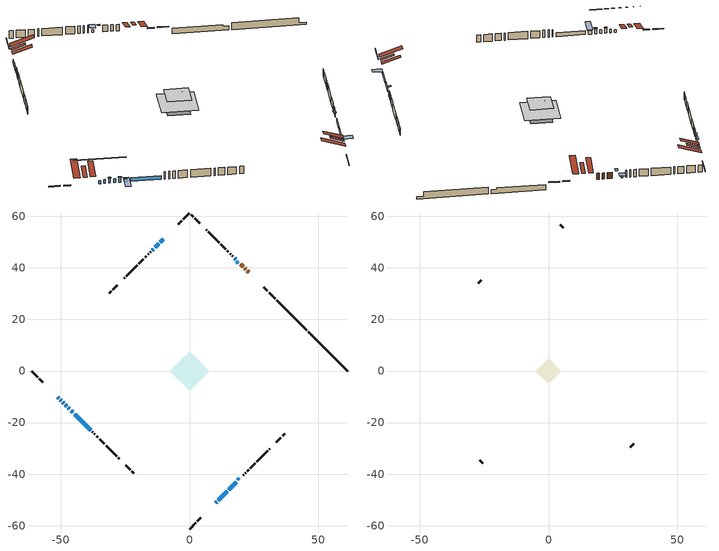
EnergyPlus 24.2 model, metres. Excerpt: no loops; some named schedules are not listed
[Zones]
conditioned space
 floor outside (Floor1 construction): -2.93,0 0,2.93 2.93,0 0,-2.93 z1.73
 floor outside (Floor2 construction): -0.94,0 0,0.94 0.94,0 0,-0.94 z1.73
 floor adiabatic (AdiabaticFloorConstruction): -7.59,0 0,7.59 7.59,0 0,-7.59 z1.73
 floor foundation (Slab1 construction): -4.71,0 0,4.71 4.71,0 0,-4.71 z-0.61
 floor foundation (Slab1 construction 1): -4.1,0 0,4.1 4.1,0 0,-4.1 z-0.61
 floor foundation (Slab3 construction): -2.11,0 0,2.11 2.11,0 0,-2.11 z0
 wall outside (RimJoist1 construction): 0,-61.27 2.34,-58.93 / -61.27,0 -58.93,-2.34 / 0,61.27 -2.34,58.93 / 33.24,28.04 30.89,30.38 z1.73:2.03
 wall outside (RimJoist2 construction): 3,-58.28 4.43,-56.84 / -58.28,-3 -56.84,-4.43 / -3,58.28 -4.43,56.84 / 30.24,31.04 28.8,32.47 z1.73:2.03
 wall outside (AdiabaticWallConstruction 1): 23.06,38.21 22.49,38.78 / 21.84,39.44 21.4,39.87 / 20.75,40.53 19.78,41.49 z1.73:3.76
 wall outside (AdiabaticWallConstruction): -10.17,51.1 -11.25,50.02 / 11.15,-50.12 14.62,-46.65 / 15.28,-45.99 18.16,-43.12 / -50.05,-11.22 -49.74,-11.54 / 20.06,-41.22 20.12,-41.16 / -48.1,-13.17 -47.68,-13.59 / -44.6,-16.68 -38.36,-22.91 z1.73:2.95; 10.17,-51.11 10.5,-50.78 z1.73:2.19; -51.1,-10.17 -50.71,-10.57 / 17.88,43.4 17.48,43.79 z1.73:2.65; -49.08,-12.19 -48.76,-12.52 / -47.03,-14.25 -46.59,-14.68 z1.73:3.36; -11.91,49.37 -13.34,47.93 z1.73:3.25; -14,47.28 -14.36,46.92 z1.73:3.26; -45.94,-15.34 -45.25,-16.02 z1.73:2.85
 wall outside (Wall1 construction): 20.77,-40.5 20.95,-40.32 / -37.71,-23.57 -37.53,-23.74 / -15.02,46.26 -15.19,46.08 / 16.83,44.45 16.65,44.62 z1.73:4.17
 wall outside (Wall2 construction): 21.61,-39.67 21.82,-39.45 / -36.88,-24.4 -36.66,-24.61 / -15.85,45.43 -16.06,45.21 / 15.99,45.28 15.78,45.5 z1.73:4.17
 wall outside (Wall3 construction): 22.48,-38.8 22.95,-38.32 / -36,-25.27 -35.53,-25.74 / -16.72,44.55 -17.19,44.08 / 15.12,46.15 14.65,46.62 z1.73:4.17
 wall outside (Wall4 construction): 23.61,-37.67 25.46,-35.82 / -34.87,-26.4 -33.03,-28.25 / -17.85,43.43 -19.7,41.58 / 13.99,47.28 12.14,49.13 z1.73:4.17
 wall outside (Wall5 construction): 26.11,-35.16 30.27,-31.01 / -32.37,-28.9 -28.21,-33.06 / -20.35,40.92 -24.51,36.77 / 11.49,49.79 7.33,53.94 z1.73:4.17
 wall outside (Wall6 construction): 30.93,-30.35 31.14,-30.13 / -27.56,-33.72 -27.34,-33.93 / -25.17,36.11 -25.38,35.89 / 6.67,54.6 6.46,54.82 z1.73:4.17
 wall outside (Wall8 construction): 33.68,-27.59 35.47,-25.8 / -24.8,-36.48 -23.01,-38.26 / -27.92,33.35 -29.71,31.56 / 3.92,57.36 2.13,59.14 z1.73:4.17
 wall outside (Wall9 construction): 36.13,-25.15 36.94,-24.33 / -22.35,-38.92 -21.54,-39.74 / -30.37,30.91 -31.18,30.09 / 1.47,59.8 0.66,60.62 z1.73:4.17
 wall foundation (FoundationWall1 construction): 46.08,15.19,-0.61 46.08,15.19,1.73 59.76,1.52,1.73 59.76,1.52,0.14 61.27,0,0.14 61.27,0,-0.61
 wall foundation (FoundationWall2 construction): 33.89,27.38,-0.61 33.89,27.38,1.22 44.27,17,1.22 44.27,17,0.78 45.42,15.85,0.78 45.42,15.85,-0.61
 window (WindowConstruction): -10.17,51.1 -11.25,50.03 z1.73:2.95
 window (WindowConstruction 7): 10.17,-51.1 10.49,-50.78 z1.73:2.19
 window (WindowConstruction 8): 11.15,-50.12 14.62,-46.65 z1.73:2.95
 window (WindowConstruction 9): 15.28,-45.99 18.16,-43.12 z1.73:2.95
 window (WindowConstruction 14): -51.1,-10.17 -50.71,-10.57 z1.73:2.64
 window (WindowConstruction 11): -50.05,-11.22 -49.74,-11.54 z1.73:2.95
 window (WindowConstruction 12): 20.06,-41.21 20.12,-41.16 z1.73:2.95
 window (WindowConstruction 1): -49.08,-12.19 -48.76,-12.52 z1.73:3.35
 window (WindowConstruction 13): -48.1,-13.17 -47.68,-13.59 z1.73:2.95
 window (WindowConstruction 2): -47.02,-14.25 -46.59,-14.68 z1.73:3.35
 window (WindowConstruction 3): -11.91,49.37 -13.34,47.93 z1.73:3.25
 window (WindowConstruction 4): -14,47.28 -14.36,46.92 z1.73:3.25
 window (WindowConstruction 10): 17.88,43.4 17.48,43.79 z1.73:2.64
 window (WindowConstruction 5): -45.94,-15.34 -45.25,-16.02 z1.73:2.85
 window (WindowConstruction 6): -44.6,-16.68 -38.36,-22.91 z1.73:2.95
 door (Door): 23.06,38.21 22.49,38.78 z1.73:3.76
 door (Door 1): 21.83,39.44 21.41,39.87 z1.73:3.76
 door (Door 2): 20.75,40.53 19.78,41.49 z1.73:3.76
 ceiling adiabatic (AdiabaticFloorConstruction): 0,-7.59 7.59,0 0,7.59 -7.59,0 z1.73
 roof outside (Roof2 construction): 0,2.11 -2.11,0 0,-2.11 2.11,0 z4.17
 roof outside (Roof3 construction): 7.8,-53.48,4.17 4.88,-50.56,5.54 4.12,-51.33,5.54 7.03,-54.24,4.17; -53.48,-7.8,4.17 -50.56,-4.88,5.54 -51.33,-4.12,5.54 -54.24,-7.03,4.17; -7.8,53.48,4.17 -4.88,50.56,5.54 -4.12,51.33,5.54 -7.03,54.24,4.17; 25.44,35.84,4.17 22.52,32.92,5.54 23.29,32.16,5.54 26.2,35.07,4.17
 roof outside (Roof4 construction): 9.51,-51.76,4.17 5.49,-47.74,6.06 4.44,-48.8,6.06 8.46,-52.82,4.17; -51.76,-9.51,4.17 -47.74,-5.49,6.06 -48.8,-4.44,6.06 -52.82,-8.46,4.17; -9.51,51.76,4.17 -5.49,47.74,6.06 -4.44,48.8,6.06 -8.46,52.82,4.17; 23.72,37.55,4.17 19.7,33.53,6.06 20.76,32.47,6.06 24.78,36.49,4.17
 roof outside (AdiabaticRoofConstruction): 18.53,42.74,4.17 17.97,42.18,4.43 18.56,41.59,4.43 19.13,42.15,4.17; 19.4,-41.87,4.17 18.84,-41.31,4.43 18.25,-41.9,4.43 18.81,-42.46,4.17
 skylight (SkylightConstruction): 18.53,42.74,4.17 17.97,42.18,4.43 18.56,41.59,4.43 19.12,42.15,4.17
 skylight (SkylightConstruction 1): 19.4,-41.87,4.17 18.84,-41.31,4.43 18.25,-41.9,4.43 18.81,-42.46,4.17
attic - vented
 floor to conditioned space (Floor3 construction Reversed): -5,0 0,5 5,0 0,-5 z4.17
 wall outside (Wall7 construction): 31.8,-29.48 33.03,-28.25 / -26.68,-34.59 -25.45,-35.82 / -26.04,35.24 -27.27,34.01 / 5.8,55.47 4.57,56.7 z1.73:4.17
 roof outside (Roof1 construction): 6.37,-54.9,4.17 1.5,-50.03,6.47 0.22,-51.31,6.47 5.09,-56.19,4.17; -54.9,-6.37,4.17 -50.03,-1.5,6.47 -51.31,-0.22,6.47 -56.19,-5.09,4.17; -6.37,54.9,4.17 -1.5,50.03,6.47 -0.22,51.31,6.47 -5.09,56.19,4.17; 26.86,34.41,4.17 21.99,29.54,6.47 23.27,28.25,6.47 28.15,33.13,4.17
shading: 10.93,-50.35 9.74,-51.53 11.9,-53.69 13.08,-52.51 z2.8; -45.53,-15.74 -56.28,-4.99 -56.49,-5.21 -45.74,-15.95 z9.97; -48.62,-12.66 -49.22,-12.05 -49.51,-12.34 -48.91,-12.95 z3.56; -46.45,-14.82 -47.17,-14.11 -47.46,-14.4 -46.74,-15.11 z3.56; -13.48,47.79 -11.76,49.51 -12.05,49.8 -13.77,48.08 z3.46; -14.5,46.77 -13.86,47.42 -14.15,47.71 -14.79,47.07 z3.46; 17.05,44.22 18.31,42.97 19.6,44.26 18.34,45.52 z3.25; -45.04,-16.23 -46.15,-15.13 -49.81,-18.79 -48.7,-19.89 z3.15
[Building]
Building 1: Terrain=Suburbs
[Site:Location]
Halifax Intl AP_NS: Latitude {deg}=44.88; Longitude {deg}=-63.51; Time Zone {hr}=-4; Elevation {m}=145; Keep Site Location Information=Yes
[Site:GroundTemperature:Shallow]
3.15511, 1.33576, 1.19006, 2.05344, 5.51939, 8.9692, 11.96, 13.8546, 14.0156, 12.4746, 9.56009, 6.2161
[Site:WaterMainsTemperature]
Calculation Method=Schedule; Temperature Schedule=mains temperature schedule
[Material] Roughness=Rough; Thermal Absorptance=0.9
Name | Thickness {m} | Conductivity {W/m-K} | Density {kg/m3} | Specific Heat {J/kg-K} | Solar Absorptance | Visible Absorptance
asphalt or fiberglass shingles | 0.00635 | 0.162714 | 1121.4 | 1465.45 | 0.4 | 0.4
asphalt or fiberglass shingles 1 | 0.00635 | 0.162714 | 1121.4 | 1465.45 | 0.7 | 0.7
ceiling loosefill ins | 0.0846667 | 0.0480833 | 16.02 | 1046.75 | 0.7 | 0.7
ceiling stud and cavity | 0.1397 | 0.0853088 | 65.682 | 1177.47 | 0.7 | 0.7
concrete 4.0 in. | 0.1016 | 1.803125 | 2242.8 | 837.4 | 0.7 | 0.7
concrete 8.0 in. | 0.2032 | 1.803125 | 2242.8 | 837.4 | 0.7 | 0.7
door material | 0.04445 | 0.188738 | 512.64 | 1214.23 | 0.7 | 0.7
door material 1 | 0.04445 | 0.0451087 | 512.64 | 1214.23 | 0.7 | 0.7
exterior vertical ins | 0.0168961 | 0.029427 | 32.04 | 1214.23 | 0.7 | 0.7
exterior vertical ins 1 | 0.00080462 | 0.029427 | 32.04 | 1214.23 | 0.7 | 0.7
floor covering | 0.0127 | 0.0433444 | 54.468 | 1339.84 | 0.6 | 0.6
floor rigid ins; rim joist rigid ins; roof rigid ins; wall rigid ins | 0.051816 | 0.029427 | 32.04 | 1214.23 | 0.7 | 0.7
floor rigid ins 1; roof rigid ins 1; wall rigid ins 1 | 0.512978 | 0.029427 | 32.04 | 1214.23 | 0.7 | 0.7
floor stud and cavity | 0.1397 | 0.174293 | 92.3553 | 1139.71 | 0.7 | 0.7
floor stud and cavity 1 | 0.1397 | 0.10618 | 92.3553 | 1139.71 | 0.7 | 0.7
floor stud and cavity 2 | 0.1397 | 1.75129 | 37.0049 | 1207.88 | 0.7 | 0.7
furniture material conditioned space 1 | 0.1524 | 0.115458 | 640.8 | 1214.23 | 0.6 | 0.6
gypsum board | 0.0127 | 0.160291 | 801 | 837.4 | 0.6 | 0.6
gypsum board 1 | 0.00254 | 0.160291 | 801 | 837.4 | 0.6 | 0.6
gypsum board 2 | 0.0127 | 0.160291 | 801 | 837.4 | 0.7 | 0.7
osb sheathing 0.5 in. | 0.0127 | 0.115458 | 512.64 | 1214.23 | 0.7 | 0.7
osb sheathing 0.75 in. | 0.01905 | 0.115458 | 512.64 | 1214.23 | 0.7 | 0.7
osb sheathing 2.0 in. | 0.0508 | 0.115458 | 512.64 | 1214.23 | 0.7 | 0.7
rim joist stud and cavity | 0.0508 | 0.0385912 | 125.044 | 1163.47 | 0.6 | 0.6
rim joist stud and cavity 1 | 0.0508 | 0.0409464 | 125.044 | 1163.47 | 0.6 | 0.6
roof stud and cavity | 0.2032 | 0.240448 | 78.34581 | 1123.46 | 0.7 | 0.7
roof stud and cavity 1 | 0.0889 | 0.748142 | 50.32683 | 1063.81 | 0.7 | 0.7
roof stud and cavity 2 | 0.2032 | 0.621153 | 78.34581 | 1123.46 | 0.7 | 0.7
roof stud and cavity 3 | 0.18415 | 1.78685 | 37.0049 | 1207.88 | 0.6 | 0.6
wall stud and cavity | 0.0889 | 0.345293 | 50.32683 | 1063.81 | 0.7 | 0.7
wall stud and cavity 1 | 0.1397 | 0.0888448 | 139.0536 | 1170.24 | 0.7 | 0.7
wall stud and cavity 10 | 0.0889 | 0.391764 | 83.0341 | 1211.67 | 0.7 | 0.7
wall stud and cavity 2 | 0.1397 | 0.0981912 | 139.0536 | 1170.24 | 0.7 | 0.7
wall stud and cavity 3 | 0.1397 | 0.0867086 | 139.0536 | 1170.24 | 0.7 | 0.7
wall stud and cavity 4 | 0.1397 | 0.188903 | 139.0536 | 1170.24 | 0.7 | 0.7
wall stud and cavity 5 | 0.1397 | 0.44826 | 139.0536 | 1170.24 | 0.7 | 0.7
wall stud and cavity 6 | 0.0889 | 6.1454 | 50.32683 | 1063.81 | 0.6 | 0.6
wall stud and cavity 7 | 0.1397 | 0.238022 | 139.0536 | 1170.24 | 0.7 | 0.7
wall stud and cavity 8 | 0.1397 | 0.33504 | 139.0536 | 1170.24 | 0.7 | 0.7
wall stud and cavity 9 | 0.0889 | 0.380278 | 52.3479 | 1209.89 | 0.7 | 0.7
wood siding | 0.00254 | 0.102417 | 544.68 | 1172.36 | 0.4 | 0.4
wood siding 1 | 0.0254 | 0.102417 | 544.68 | 1172.36 | 0.4 | 0.4
wood siding 2; wood siding 3; wood siding 4 | 0.0254 | 0.102417 | 544.68 | 1172.36 | 0.7 | 0.7
[WindowMaterial:SimpleGlazingSystem]
Name | U-Factor {W/m2-K} | Solar Heat Gain Coefficient
SkylightMaterial | 3.44773 | 0.6949
SkylightMaterial 1 | 3.25626 | 0.6949
WindowMaterial | 2.96562 | 0.59
WindowMaterial 1 | 2.99401 | 0.6
WindowMaterial 10 | 3.04227 | 0.45
WindowMaterial 11 | 2.99287 | 0.51
WindowMaterial 12 | 3.26144 | 0.43
WindowMaterial 13 | 3.063281 | 0.4
WindowMaterial 2 | 2.10824 | 0.48
WindowMaterial 3 | 2.0367 | 0.53
WindowMaterial 4 | 2.76178 | 0.61
WindowMaterial 5 | 2.93666 | 0.65
WindowMaterial 6 | 2.94859 | 0.62
WindowMaterial 7 | 3.03773 | 0.52
WindowMaterial 8 | 2.98833 | 0.58
WindowMaterial 9 | 2.95483 | 0.62
[Construction]
AdiabaticFloorConstruction: floor stud and cavity 2, floor rigid ins 1, osb sheathing 0.75 in., floor covering
AdiabaticRoofConstruction: asphalt or fiberglass shingles 1, roof rigid ins 1, osb sheathing 0.75 in., roof stud and cavity 3
AdiabaticWallConstruction: wood siding 3, wall rigid ins 1, wall stud and cavity 9, gypsum board
AdiabaticWallConstruction 1: wood siding 4, wall rigid ins 1, wall stud and cavity 9, gypsum board
Door: door material
Door 1; Door 2: door material 1
Floor1 construction: floor stud and cavity, floor rigid ins, osb sheathing 0.75 in., floor covering
Floor2 construction: floor stud and cavity 1, floor rigid ins, osb sheathing 0.75 in., floor covering
Floor3 construction Reversed: gypsum board, ceiling stud and cavity, ceiling loosefill ins
FoundationWall1 construction; FoundationWall2 construction: concrete 8.0 in., gypsum board 2
furniture construction conditioned space 1: furniture material conditioned space 1
PartitionWallConstruction: gypsum board, wall stud and cavity 10, gypsum board
RimJoist1 construction: wood siding 2, rim joist rigid ins, osb sheathing 2.0 in., rim joist stud and cavity
RimJoist2 construction: wood siding 2, rim joist rigid ins, osb sheathing 2.0 in., rim joist stud and cavity 1
Roof1 construction: asphalt or fiberglass shingles
Roof2 construction: asphalt or fiberglass shingles, roof rigid ins, osb sheathing 0.75 in., roof stud and cavity, gypsum board
Roof3 construction: asphalt or fiberglass shingles, roof stud and cavity 1, gypsum board 1
Roof4 construction: asphalt or fiberglass shingles, roof rigid ins, osb sheathing 0.75 in., roof stud and cavity 2, gypsum board
SkylightConstruction: SkylightMaterial
SkylightConstruction 1: SkylightMaterial 1
Slab1 construction; Slab1 construction 1; Slab3 construction: concrete 4.0 in.
Wall1 construction: wood siding, wall stud and cavity, gypsum board 1
Wall2 construction: wood siding 1, osb sheathing 0.5 in., wall stud and cavity 1, gypsum board
Wall3 construction: wood siding 1, osb sheathing 0.5 in., wall stud and cavity 2, gypsum board
Wall4 construction: wood siding 1, osb sheathing 0.5 in., wall stud and cavity 3, gypsum board
Wall5 construction: wood siding 1, wall rigid ins, osb sheathing 0.5 in., wall stud and cavity 4, gypsum board
Wall6 construction: wood siding 1, wall rigid ins, osb sheathing 0.5 in., wall stud and cavity 5, gypsum board
Wall7 construction: wood siding, wall stud and cavity 6
Wall8 construction: wood siding 1, wall rigid ins, osb sheathing 0.5 in., wall stud and cavity 7, gypsum board
Wall9 construction: wood siding 1, wall rigid ins, osb sheathing 0.5 in., wall stud and cavity 8, gypsum board
WindowConstruction: WindowMaterial
WindowConstruction 1: WindowMaterial 1
WindowConstruction 10; WindowConstruction 14: WindowMaterial 10
WindowConstruction 11: WindowMaterial 11
WindowConstruction 12: WindowMaterial 12
WindowConstruction 13: WindowMaterial 13
WindowConstruction 2: WindowMaterial 2
WindowConstruction 3: WindowMaterial 3
WindowConstruction 4: WindowMaterial 4
WindowConstruction 5: WindowMaterial 5
WindowConstruction 6: WindowMaterial 6
WindowConstruction 7: WindowMaterial 7
WindowConstruction 8: WindowMaterial 8
WindowConstruction 9: WindowMaterial 9
[Zone] Multiplier=1; Part of Total Floor Area=Yes
Name | Volume {m3}
attic - vented | 19.0435
conditioned space | 488.7
[Space]
Name | Zone | Volume {m3}
attic - vented 1 | attic - vented | 19.0435
conditioned space 1 | conditioned space | 488.7
[ZoneInfiltration:EffectiveLeakageArea]
infil attic - vented 1: Zone or Space=attic - vented 1; Schedule=Always On Discrete; Effective Air Leakage Area {cm2}=1792.24; Stack Coefficient=0.000329314; Wind Coefficient=1.2261e-05
[ZoneMixing]
whole house fan mix: Zone or Space=attic - vented; Schedule=Always On Continuous; Design Flow Rate Calculation Method=Flow/Zone; Design Flow Rate {m3/s}=0; Source Zone or Space=conditioned space
[SurfaceProperty:ExposedFoundationPerimeter] Exposed Perimeter Calculation Method=TotalExposedPerimeter
Name | Total Exposed Perimeter {m}
Slab1 | 21.488
Slab1 1 | 16.307
Slab3 | 8.534
[InternalMass] Zone or ZoneList=conditioned space; Space or SpaceList=conditioned space 1
Name | Construction | Surface Area {m2}
furniture mass conditioned space 1 | furniture construction conditioned space 1 | 88.3294
partition wall mass | PartitionWallConstruction | 220.824
[Lights]
interior lighting: Zone or ZoneList or Space or SpaceList=conditioned space 1; Schedule=interior lighting schedule; Design Level Calculation Method=LightingLevel; Lighting Level {W}=343.2; Return Air Fraction=0; Fraction Radiant=0.6; Fraction Visible=0.2; Fraction Replaceable=1
[People]
occupants: Zone or ZoneList or Space or SpaceList=conditioned space 1; Number of People Schedule=occupants schedule; Number of People Calculation Method=People; Number of People=3; Fraction Radiant=0.314171; Sensible Heat Fraction=0.56303; Activity Level Schedule=occupants activity schedule; Carbon Dioxide Generation Rate {m3/s-W}=0; Enable ASHRAE 55 Comfort Warnings=No; Mean Radiant Temperature Calculation Type=EnclosureAveraged
[ElectricEquipment] Zone or ZoneList or Space or SpaceList=conditioned space 1; Design Level Calculation Method=EquipmentLevel
Name | Schedule | Design Level {W} | Fraction Latent | Fraction Radiant | Fraction Lost
clothes dryer | clothes dryer schedule | 140.772 | 0.015 | 0.081 | 0.85
clothes washer | clothes washer schedule | 32.1985 | 0.03 | 0.162 | 0.7
cooking range | cooking range schedule | 215.147 | 0.08 | 0.432 | 0.2
dishwasher | dishwasher schedule | 66.8632 | 0.3 | 0.18 | 0.4
fridge | fridge schedule | 72.9452 | 0 | 0.6 | 0
mech vent bath fan 0 | mech vent bath fan 0 schedule | 50.2 | 0 | 0 | 1
mech vent house fan | mech vent house fan schedule | 0 | 0 | 0 | 1
mech vent house fan cfis | mech vent house fan cfis schedule | 0 | 0 | 0 | 0
misc plug loads | misc plug loads schedule | 494.7 | 0.045 | 0.513 | 0.1
whole house fan | Always On Discrete | 0 | 0 | 0 | 1
[OtherEquipment] Zone or ZoneList or Space or SpaceList=conditioned space 1; Design Level Calculation Method=EquipmentLevel
Name | Fuel Type | Schedule | Design Level {W} | Fraction Latent | Fraction Radiant | Fraction Lost
clothes dryer 1 | Electricity | clothes dryer schedule | 0 | 0.015 | 0.081 | 0.85
cooking range 1 | Electricity | cooking range schedule | 0 | 0.08 | 0.432 | 0.2
general water use latent | None | general water use schedule | 62.594 | 1 | 0 | 0
general water use sensible | None | general water use schedule | -61.6891 | 0 | 0.6 | 0
mech vent house fan latent load | None | Always On Discrete | 0 | 1 | 0 | 0
mech vent house fan sensible load | None | Always On Discrete | 0 | 0 | 0 | 0
water heater energy adjustment1 | Electricity | Always On Discrete | 0.01 | 0 | 0 | 1
[ZoneInfiltration:DesignFlowRate] Zone or ZoneList or Space or SpaceList=conditioned space 1; Schedule=Always On Discrete; Design Flow Rate Calculation Method=Flow/Zone; Design Flow Rate {m3/s}=0
infil flow; natural vent flow; whole house fan flow
[Foundation:Kiva] Initial Indoor Air Temperature {C}=18; Wall Depth Below Slab {m}=0.2032
Name | Wall Height Above Grade {m} | Custom Block Material Name 1 | Custom Block Depth 1 {m} | Custom Block X Position 1 {m} | Custom Block Z Position 1 {m}
Foundation Kiva 1 | 1.73001 | exterior vertical ins | 2.34001 | 0.2159 | 0
Foundation Kiva 2 | 1.21999 | exterior vertical ins 1 | 1.82999 | 0.2159 | 0
Foundation Kiva 3 | 0.1016
[Foundation:Kiva:Settings]
Soil Conductivity {W/m-K}=0.849921; Soil Density {kg/m3}=1842.3; Soil Specific Heat {J/kg-K}=418.7; Ground Solar Absorptivity=0.9; Ground Thermal Absorptivity=0.9; Ground Surface Roughness {m}=0.03; Far-Field Width {m}=40; Deep-Ground Boundary Condition=ZeroFlux; Deep-Ground Depth {m}=40; Minimum Cell Dimension {m}=0.2; Maximum Cell Growth Coefficient=3; Simulation Timestep=Timestep
[Exterior:Lights]
exterior lighting: Schedule=exterior lighting schedule; Design Level {W}=75.6
[Schedule:Constant]
Name | Hourly Value
Always On Continuous; mech vent house fan schedule; mech vent house fan cfis schedule; Always On Discrete | 1
occupants activity schedule | 117.228
fridge schedule | 0
[Schedule:Week:Daily]
interior lighting schedule Week Rule - Jan1-Jan27: interior lighting schedule day, interior lighting schedule day, interior lighting schedule day, interior lighting schedule day, interior lighting schedule day, interior lighting schedule day, interior lighting schedule day, interior lighting schedule default day, interior lighting schedule default day, interior lighting schedule default day, interior lighting schedule default day, interior lighting schedule default day
interior lighting schedule Week Rule - Jan28-Feb3: interior lighting schedule day, interior lighting schedule day, interior lighting schedule day, interior lighting schedule day, interior lighting schedule day 1, interior lighting schedule day 1, interior lighting schedule day 1, interior lighting schedule default day, interior lighting schedule default day, interior lighting schedule default day, interior lighting schedule default day, interior lighting schedule default day
interior lighting schedule Week Rule - Feb4-Feb24: interior lighting schedule day 1, interior lighting schedule day 1, interior lighting schedule day 1, interior lighting schedule day 1, interior lighting schedule day 1, interior lighting schedule day 1, interior lighting schedule day 1, interior lighting schedule default day, interior lighting schedule default day, interior lighting schedule default day, interior lighting schedule default day, interior lighting schedule default day
interior lighting schedule Week Rule - Feb25-Mar3: interior lighting schedule day 1, interior lighting schedule day 1, interior lighting schedule day 1, interior lighting schedule day 1, interior lighting schedule day 2, interior lighting schedule day 2, interior lighting schedule day 2, interior lighting schedule default day, interior lighting schedule default day, interior lighting schedule default day, interior lighting schedule default day, interior lighting schedule default day
interior lighting schedule Week Rule - Mar4-Mar31: interior lighting schedule day 2, interior lighting schedule day 2, interior lighting schedule day 2, interior lighting schedule day 2, interior lighting schedule day 2, interior lighting schedule day 2, interior lighting schedule day 2, interior lighting schedule default day, interior lighting schedule default day, interior lighting schedule default day, interior lighting schedule default day, interior lighting schedule default day
interior lighting schedule Week Rule - Apr1-Apr28: interior lighting schedule day 3, interior lighting schedule day 3, interior lighting schedule day 3, interior lighting schedule day 3, interior lighting schedule day 3, interior lighting schedule day 3, interior lighting schedule day 3, interior lighting schedule default day, interior lighting schedule default day, interior lighting schedule default day, interior lighting schedule default day, interior lighting schedule default day
interior lighting schedule Week Rule - Apr29-May5: interior lighting schedule day 3, interior lighting schedule day 3, interior lighting schedule day 4, interior lighting schedule day 4, interior lighting schedule day 4, interior lighting schedule day 4, interior lighting schedule day 4, interior lighting schedule default day, interior lighting schedule default day, interior lighting schedule default day, interior lighting schedule default day, interior lighting schedule default day
interior lighting schedule Week Rule - May6-May26: interior lighting schedule day 4, interior lighting schedule day 4, interior lighting schedule day 4, interior lighting schedule day 4, interior lighting schedule day 4, interior lighting schedule day 4, interior lighting schedule day 4, interior lighting schedule default day, interior lighting schedule default day, interior lighting schedule default day, interior lighting schedule default day, interior lighting schedule default day
interior lighting schedule Week Rule - May27-Jun2: interior lighting schedule day 4, interior lighting schedule day 4, interior lighting schedule day 4, interior lighting schedule day 4, interior lighting schedule day 4, interior lighting schedule day 5, interior lighting schedule day 5, interior lighting schedule default day, interior lighting schedule default day, interior lighting schedule default day, interior lighting schedule default day, interior lighting schedule default day
interior lighting schedule Week Rule - Jun3-Jun30: interior lighting schedule day 5, interior lighting schedule day 5, interior lighting schedule day 5, interior lighting schedule day 5, interior lighting schedule day 5, interior lighting schedule day 5, interior lighting schedule day 5, interior lighting schedule default day, interior lighting schedule default day, interior lighting schedule default day, interior lighting schedule default day, interior lighting schedule default day
interior lighting schedule Week Rule - Jul1-Jul28: interior lighting schedule day 6, interior lighting schedule day 6, interior lighting schedule day 6, interior lighting schedule day 6, interior lighting schedule day 6, interior lighting schedule day 6, interior lighting schedule day 6, interior lighting schedule default day, interior lighting schedule default day, interior lighting schedule default day, interior lighting schedule default day, interior lighting schedule default day
interior lighting schedule Week Rule - Jul29-Aug4: interior lighting schedule day 6, interior lighting schedule day 6, interior lighting schedule day 6, interior lighting schedule day 7, interior lighting schedule day 7, interior lighting schedule day 7, interior lighting schedule day 7, interior lighting schedule default day, interior lighting schedule default day, interior lighting schedule default day, interior lighting schedule default day, interior lighting schedule default day
interior lighting schedule Week Rule - Aug5-Aug25: interior lighting schedule day 7, interior lighting schedule day 7, interior lighting schedule day 7, interior lighting schedule day 7, interior lighting schedule day 7, interior lighting schedule day 7, interior lighting schedule day 7, interior lighting schedule default day, interior lighting schedule default day, interior lighting schedule default day, interior lighting schedule default day, interior lighting schedule default day
interior lighting schedule Week Rule - Aug26-Sep1: interior lighting schedule day 7, interior lighting schedule day 7, interior lighting schedule day 7, interior lighting schedule day 7, interior lighting schedule day 7, interior lighting schedule day 7, interior lighting schedule day 8, interior lighting schedule default day, interior lighting schedule default day, interior lighting schedule default day, interior lighting schedule default day, interior lighting schedule default day
interior lighting schedule Week Rule - Sep2-Sep29: interior lighting schedule day 8, interior lighting schedule day 8, interior lighting schedule day 8, interior lighting schedule day 8, interior lighting schedule day 8, interior lighting schedule day 8, interior lighting schedule day 8, interior lighting schedule default day, interior lighting schedule default day, interior lighting schedule default day, interior lighting schedule default day, interior lighting schedule default day
interior lighting schedule Week Rule - Sep30-Oct6: interior lighting schedule day 8, interior lighting schedule day 9, interior lighting schedule day 9, interior lighting schedule day 9, interior lighting schedule day 9, interior lighting schedule day 9, interior lighting schedule day 9, interior lighting schedule default day, interior lighting schedule default day, interior lighting schedule default day, interior lighting schedule default day, interior lighting schedule default day
interior lighting schedule Week Rule - Oct7-Oct27: interior lighting schedule day 9, interior lighting schedule day 9, interior lighting schedule day 9, interior lighting schedule day 9, interior lighting schedule day 9, interior lighting schedule day 9, interior lighting schedule day 9, interior lighting schedule default day, interior lighting schedule default day, interior lighting schedule default day, interior lighting schedule default day, interior lighting schedule default day
interior lighting schedule Week Rule - Oct28-Nov3: interior lighting schedule day 9, interior lighting schedule day 9, interior lighting schedule day 9, interior lighting schedule day 9, interior lighting schedule day 10, interior lighting schedule day 10, interior lighting schedule day 10, interior lighting schedule default day, interior lighting schedule default day, interior lighting schedule default day, interior lighting schedule default day, interior lighting schedule default day
interior lighting schedule Week Rule - Nov4-Nov24: interior lighting schedule day 10, interior lighting schedule day 10, interior lighting schedule day 10, interior lighting schedule day 10, interior lighting schedule day 10, interior lighting schedule day 10, interior lighting schedule day 10, interior lighting schedule default day, interior lighting schedule default day, interior lighting schedule default day, interior lighting schedule default day, interior lighting schedule default day
interior lighting schedule Week Rule - Nov25-Dec1: interior lighting schedule day 10, interior lighting schedule day 10, interior lighting schedule day 10, interior lighting schedule day 10, interior lighting schedule day 10, interior lighting schedule day 10, interior lighting schedule day 11, interior lighting schedule default day, interior lighting schedule default day, interior lighting schedule default day, interior lighting schedule default day, interior lighting schedule default day
interior lighting schedule Week Rule - Dec2-Dec31: interior lighting schedule day 11, interior lighting schedule day 11, interior lighting schedule day 11, interior lighting schedule day 11, interior lighting schedule day 11, interior lighting schedule day 11, interior lighting schedule day 11, interior lighting schedule default day, interior lighting schedule default day, interior lighting schedule default day, interior lighting schedule default day, interior lighting schedule default day
occupants schedule Week Rule - Jan1-Dec31: occupants schedule day, occupants schedule day, occupants schedule day, occupants schedule day, occupants schedule day, occupants schedule day, occupants schedule day, occupants schedule default day, occupants schedule default day, occupants schedule default day, occupants schedule default day, occupants schedule default day
clothes dryer schedule Week Rule - Jan1-Dec31: clothes dryer schedule day, clothes dryer schedule day, clothes dryer schedule day, clothes dryer schedule day, clothes dryer schedule day, clothes dryer schedule day, clothes dryer schedule day, clothes dryer schedule default day, clothes dryer schedule default day, clothes dryer schedule default day, clothes dryer schedule default day, clothes dryer schedule default day
clothes washer schedule Week Rule - Jan1-Dec31: clothes washer schedule day, clothes washer schedule day, clothes washer schedule day, clothes washer schedule day, clothes washer schedule day, clothes washer schedule day, clothes washer schedule day, clothes washer schedule default day, clothes washer schedule default day, clothes washer schedule default day, clothes washer schedule default day, clothes washer schedule default day
cooking range schedule Week Rule - Jan1-Dec31: cooking range schedule day, cooking range schedule day, cooking range schedule day, cooking range schedule day, cooking range schedule day, cooking range schedule day, cooking range schedule day, cooking range schedule default day, cooking range schedule default day, cooking range schedule default day, cooking range schedule default day, cooking range schedule default day
dishwasher schedule Week Rule - Jan1-Dec31: dishwasher schedule day, dishwasher schedule day, dishwasher schedule day, dishwasher schedule day, dishwasher schedule day, dishwasher schedule day, dishwasher schedule day, dishwasher schedule default day, dishwasher schedule default day, dishwasher schedule default day, dishwasher schedule default day, dishwasher schedule default day
mech vent bath fan 0 schedule Week Rule - Jan1-Dec31: mech vent bath fan 0 schedule day, mech vent bath fan 0 schedule day, mech vent bath fan 0 schedule day, mech vent bath fan 0 schedule day, mech vent bath fan 0 schedule day, mech vent bath fan 0 schedule day, mech vent bath fan 0 schedule day, mech vent bath fan 0 schedule default day, mech vent bath fan 0 schedule default day, mech vent bath fan 0 schedule default day, mech vent bath fan 0 schedule default day, mech vent bath fan 0 schedule default day
misc plug loads schedule Week Rule - Jan1-Dec31: misc plug loads schedule day, misc plug loads schedule day, misc plug loads schedule day, misc plug loads schedule day, misc plug loads schedule day, misc plug loads schedule day, misc plug loads schedule day, misc plug loads schedule default day, misc plug loads schedule default day, misc plug loads schedule default day, misc plug loads schedule default day, misc plug loads schedule default day
general water use schedule Week Rule - Jan1-Dec31: general water use schedule day, general water use schedule day, general water use schedule day, general water use schedule day, general water use schedule day, general water use schedule day, general water use schedule day, general water use schedule default day, general water use schedule default day, general water use schedule default day, general water use schedule default day, general water use schedule default day
[Schedule:Year]
interior lighting schedule: interior lighting schedule Week Rule - Jan1-Jan27, 1, 1, 1, 27, interior lighting schedule Week Rule - Jan28-Feb3, 1, 28, 2, 3, interior lighting schedule Week Rule - Feb4-Feb24, 2, 4, 2, 24, interior lighting schedule Week Rule - Feb25-Mar3, 2, 25, 3, 3, interior lighting schedule Week Rule - Mar4-Mar31, 3, 4, 3, 31, interior lighting schedule Week Rule - Apr1-Apr28, 4, 1, 4, 28, interior lighting schedule Week Rule - Apr29-May5, 4, 29, 5, 5, interior lighting schedule Week Rule - May6-May26, 5, 6, 5, 26, interior lighting schedule Week Rule - May27-Jun2, 5, 27, 6, 2, interior lighting schedule Week Rule - Jun3-Jun30, 6, 3, 6, 30, interior lighting schedule Week Rule - Jul1-Jul28, 7, 1, 7, 28, interior lighting schedule Week Rule - Jul29-Aug4, 7, 29, 8, 4, interior lighting schedule Week Rule - Aug5-Aug25, 8, 5, 8, 25, interior lighting schedule Week Rule - Aug26-Sep1, 8, 26, 9, 1, interior lighting schedule Week Rule - Sep2-Sep29, 9, 2, 9, 29, interior lighting schedule Week Rule - Sep30-Oct6, 9, 30, 10, 6, interior lighting schedule Week Rule - Oct7-Oct27, 10, 7, 10, 27, interior lighting schedule Week Rule - Oct28-Nov3, 10, 28, 11, 3, interior lighting schedule Week Rule - Nov4-Nov24, 11, 4, 11, 24, interior lighting schedule Week Rule - Nov25-Dec1, 11, 25, 12, 1, interior lighting schedule Week Rule - Dec2-Dec31, 12, 2, 12, 31
occupants schedule: occupants schedule Week Rule - Jan1-Dec31, 1, 1, 12, 31
clothes dryer schedule: clothes dryer schedule Week Rule - Jan1-Dec31, 1, 1, 12, 31
clothes washer schedule: clothes washer schedule Week Rule - Jan1-Dec31, 1, 1, 12, 31
cooking range schedule: cooking range schedule Week Rule - Jan1-Dec31, 1, 1, 12, 31
dishwasher schedule: dishwasher schedule Week Rule - Jan1-Dec31, 1, 1, 12, 31
mech vent bath fan 0 schedule: mech vent bath fan 0 schedule Week Rule - Jan1-Dec31, 1, 1, 12, 31
misc plug loads schedule: misc plug loads schedule Week Rule - Jan1-Dec31, 1, 1, 12, 31
general water use schedule: general water use schedule Week Rule - Jan1-Dec31, 1, 1, 12, 31
exterior lighting schedule: exterior lighting schedule Week Rule - Jan1-Jan27, 1, 1, 1, 27, exterior lighting schedule Week Rule - Jan28-Feb3, 1, 28, 2, 3, exterior lighting schedule Week Rule - Feb4-Feb24, 2, 4, 2, 24, exterior lighting schedule Week Rule - Feb25-Mar3, 2, 25, 3, 3, exterior lighting schedule Week Rule - Mar4-Mar31, 3, 4, 3, 31, exterior lighting schedule Week Rule - Apr1-Apr28, 4, 1, 4, 28, exterior lighting schedule Week Rule - Apr29-May5, 4, 29, 5, 5, exterior lighting schedule Week Rule - May6-May26, 5, 6, 5, 26, exterior lighting schedule Week Rule - May27-Jun2, 5, 27, 6, 2, exterior lighting schedule Week Rule - Jun3-Jun30, 6, 3, 6, 30, exterior lighting schedule Week Rule - Jul1-Jul28, 7, 1, 7, 28, exterior lighting schedule Week Rule - Jul29-Aug4, 7, 29, 8, 4, exterior lighting schedule Week Rule - Aug5-Aug25, 8, 5, 8, 25, exterior lighting schedule Week Rule - Aug26-Sep1, 8, 26, 9, 1, exterior lighting schedule Week Rule - Sep2-Sep29, 9, 2, 9, 29, exterior lighting schedule Week Rule - Sep30-Oct6, 9, 30, 10, 6, exterior lighting schedule Week Rule - Oct7-Oct27, 10, 7, 10, 27, exterior lighting schedule Week Rule - Oct28-Nov3, 10, 28, 11, 3, exterior lighting schedule Week Rule - Nov4-Nov24, 11, 4, 11, 24, exterior lighting schedule Week Rule - Nov25-Dec1, 11, 25, 12, 1, exterior lighting schedule Week Rule - Dec2-Dec31, 12, 2, 12, 31
[Schedule:Compact]
mains temperature schedule: Through: 01/01, For: AllDays, Until: 24:00, 7.41, Through: 01/02, For: AllDays, Until: 24:00, 7.34833, Through: 01/03, For: AllDays, Until: 24:00, 7.28778, Through: 01/04, For: AllDays, Until: 24:00, 7.22889, Through: 01/05, For: AllDays, Until: 24:00, 7.17056, Through: 01/06, For: AllDays, Until: 24:00, 7.11333, Through: 01/07, For: AllDays, Until: 24:00, 7.05722, Through: 01/08, For: AllDays, Until: 24:00, 7.00167, Through: 01/09, For: AllDays, Until: 24:00, 6.94778, Through: 01/10, For: AllDays, Until: 24:00, 6.895, Through: 01/11, For: AllDays, Until: 24:00, 6.84333, Through: 01/12, For: AllDays, Until: 24:00, 6.79278, Through: 01/13, For: AllDays, Until: 24:00, 6.74389, Through: 01/14, For: AllDays, Until: 24:00, 6.69556, Through: 01/15, For: AllDays, Until: 24:00, 6.64889, Through: 01/16, For: AllDays, Until: 24:00, 6.60278, Through: 01/17, For: AllDays, Until: 24:00, 6.55833, Through: 01/18, For: AllDays, Until: 24:00, 6.515, Through: 01/19, For: AllDays, Until: 24:00, 6.47333, Through: 01/20, For: AllDays, Until: 24:00, 6.43278, Through: 01/21, For: AllDays, Until: 24:00, 6.39333, Through: 01/22, For: AllDays, Until: 24:00, 6.355, Through: 01/23, For: AllDays, Until: 24:00, 6.31833, Through: 01/24, For: AllDays, Until: 24:00, 6.28278, Through: 01/25, For: AllDays, Until: 24:00, 6.24889, Through: 01/26, For: AllDays, Until: 24:00, 6.21611, Through: 01/27, For: AllDays, Until: 24:00, 6.18444, Through: 01/28, For: AllDays, Until: 24:00, 6.15444, Through: 01/29, For: AllDays, Until: 24:00, 6.12556, Through: 01/30, For: AllDays, Until: 24:00, 6.09833, Through: 01/31, For: AllDays, Until: 24:00, 6.07222, Through: 02/01, For: AllDays, Until: 24:00, 6.04778, Through: 02/02, For: AllDays, Until: 24:00, 6.02444, Through: 02/03, For: AllDays, Until: 24:00, 6.00278, Through: 02/04, For: AllDays, Until: 24:00, 5.98222, Through: 02/05, For: AllDays, Until: 24:00, 5.96333, Through: 02/06, For: AllDays, Until: 24:00, 5.94556, Through: 02/07, For: AllDays, Until: 24:00, 5.92944, Through: 02/08, For: AllDays, Until: 24:00, 5.915, Through: 02/09, For: AllDays, Until: 24:00, 5.90167, Through: 02/10, For: AllDays, Until: 24:00, 5.89, Through: 02/11, For: AllDays, Until: 24:00, 5.87944, Through: 02/12, For: AllDays, Until: 24:00, 5.87056, Through: 02/13, For: AllDays, Until: 24:00, 5.86333, Through: 02/14, For: AllDays, Until: 24:00, 5.85722, Through: 02/15, For: AllDays, Until: 24:00, 5.85278, Through: 02/16, For: AllDays, Until: 24:00, 5.84944, Through: 02/17, For: AllDays, Until: 24:00, 5.84833, Through: 02/18, For: AllDays, Until: 24:00, 5.84778, Through: 02/19, For: AllDays, Until: 24:00, 5.84944, Through: 02/20, For: AllDays, Until: 24:00, 5.85167, Through: 02/21, For: AllDays, Until: 24:00, 5.85611, Through: 02/22, For: AllDays, Until: 24:00, 5.86167, Through: 02/23, For: AllDays, Until: 24:00, 5.86889, Through: 02/24, For: AllDays, Until: 24:00, 5.87722, Through: 02/25, For: AllDays, Until: 24:00, 5.88722, Through: 02/26, For: AllDays, Until: 24:00, 5.89889, Through: 02/27, For: AllDays, Until: 24:00, 5.91167, Through: 02/28, For: AllDays, Until: 24:00, 5.92611, Through: 03/01, For: AllDays, Until: 24:00, 5.94222, Through: 03/02, For: AllDays, Until: 24:00, 5.95944, Through: 03/03, For: AllDays, Until: 24:00, 5.97778, Through: 03/04, For: AllDays, Until: 24:00, 5.99778, Through: 03/05, For: AllDays, Until: 24:00, 6.01944, Through: 03/06, For: AllDays, Until: 24:00, 6.04222, Through: 03/07, For: AllDays, Until: 24:00, 6.06667, Through: 03/08, For: AllDays, Until: 24:00, 6.09222, Through: 03/09, For: AllDays, Until: 24:00, 6.11944, Through: 03/10, For: AllDays, Until: 24:00, 6.14778, Through: 03/11, For: AllDays, Until: 24:00, 6.17722, Through: 03/12, For: AllDays, Until: 24:00, 6.20833, Through: 03/13, For: AllDays, Until: 24:00, 6.24111, Through: 03/14, For: AllDays, Until: 24:00, 6.275, Through: 03/15, For: AllDays, Until: 24:00, 6.31, Through: 03/16, For: AllDays, Until: 24:00, 6.34667, Through: 03/17, For: AllDays, Until: 24:00, 6.38444, Through: 03/18, For: AllDays, Until: 24:00, 6.42333, Through: 03/19, For: AllDays, Until: 24:00, 6.46389, Through: 03/20, For: AllDays, Until: 24:00, 6.50556, Through: 03/21, For: AllDays, Until: 24:00, 6.54833, Through: 03/22, For: AllDays, Until: 24:00, 6.59278, Through: 03/23, For: AllDays, Until: 24:00, 6.63833, Through: 03/24, For: AllDays, Until: 24:00, 6.685, Through: 03/25, For: AllDays, Until: 24:00, 6.73278, Through: 03/26, For: AllDays, Until: 24:00, 6.78167, Through: 03/27, For: AllDays, Until: 24:00, 6.83167, Through: 03/28, For: AllDays, Until: 24:00, 6.88333, Through: 03/29, For: AllDays, Until: 24:00, 6.93611, Through: 03/30, For: AllDays, Until: 24:00, 6.98944, Through: 03/31, For: AllDays, Until: 24:00, 7.04444, Through: 04/01, For: AllDays, Until: 24:00, 7.1, Through: 04/02, For: AllDays, Until: 24:00, 7.15722, Through: 04/03, For: AllDays, Until: 24:00, 7.21556, Through: 04/04, For: AllDays, Until: 24:00, 7.27444, Through: 04/05, For: AllDays, Until: 24:00, 7.33444, Through: 04/06, For: AllDays, Until: 24:00, 7.39556, Through: 04/07, For: AllDays, Until: 24:00, 7.45778, Through: 04/08, For: AllDays, Until: 24:00, 7.52111, Through: 04/09, For: AllDays, Until: 24:00, 7.585, Through: 04/10, For: AllDays, Until: 24:00, 7.65, Through: 04/11, For: AllDays, Until: 24:00, 7.71611, Through: 04/12, For: AllDays, Until: 24:00, 7.78333, Through: 04/13, For: AllDays, Until: 24:00, 7.85111, Through: 04/14, For: AllDays, Until: 24:00, 7.91944, Through: 04/15, For: AllDays, Until: 24:00, 7.98889, Through: 04/16, For: AllDays, Until: 24:00, 8.05944, Through: 04/17, For: AllDays, Until: 24:00, 8.13056, Through: 04/18, For: AllDays, Until: 24:00, 8.20222, Through: 04/19, For: AllDays, Until: 24:00, 8.275, Through: 04/20, For: AllDays, Until: 24:00, 8.34833, Through: 04/21, For: AllDays, Until: 24:00, 8.42222, Through: 04/22, For: AllDays, Until: 24:00, 8.49722, Through: 04/23, For: AllDays, Until: 24:00, 8.57278, Through: 04/24, For: AllDays, Until: 24:00, 8.64889, Through: 04/25, For: AllDays, Until: 24:00, 8.72556, Through: 04/26, For: AllDays, Until: 24:00, 8.80278, Through: 04/27, For: AllDays, Until: 24:00, 8.88111, Through: 04/28, For: AllDays, Until: 24:00, 8.95944, Through: 04/29, For: AllDays, Until: 24:00, 9.03833, Through: 04/30, For: AllDays, Until: 24:00, 9.11778, Through: 05/01, For: AllDays, Until: 24:00, 9.19778, Through: 05/02, For: AllDays, Until: 24:00, 9.27833, Through: 05/03, For: AllDays, Until: 24:00, 9.35944, Through: 05/04, For: AllDays, Until: 24:00, 9.44056, Through: 05/05, For: AllDays, Until: 24:00, 9.52278, Through: 05/06, For: AllDays, Until: 24:00, 9.60444, Through: 05/07, For: AllDays, Until: 24:00, 9.68722, Through: 05/08, For: AllDays, Until: 24:00, 9.77, Through: 05/09, For: AllDays, Until: 24:00, 9.85278, Through: 05/10, For: AllDays, Until: 24:00, 9.93611, Through: 05/11, For: AllDays, Until: 24:00, 10.02, Through: 05/12, For: AllDays, Until: 24:00, 10.1039, Through: 05/13, For: AllDays, Until: 24:00, 10.1878, Through: 05/14, For: AllDays, Until: 24:00, 10.2722, Through: 05/15, For: AllDays, Until: 24:00, 10.3561, Through: 05/16, For: AllDays, Until: 24:00, 10.4406, Through: 05/17, For: AllDays, Until: 24:00, 10.5256, Through: 05/18, For: AllDays, Until: 24:00, 10.61, Through: 05/19, For: AllDays, Until: 24:00, 10.6944, Through: 05/20, For: AllDays, Until: 24:00, 10.7794, Through: 05/21, For: AllDays, Until: 24:00, 10.8639, Through: 05/22, For: AllDays, Until: 24:00, 10.9489, Through: 05/23, For: AllDays, Until: 24:00, 11.0333, Through: 05/24, For: AllDays, Until: 24:00, 11.1178, Through: 05/25, For: AllDays, Until: 24:00, 11.2022, Through: 05/26, For: AllDays, Until: 24:00, 11.2867, Through: 05/27, For: AllDays, Until: 24:00, 11.3711, Through: 05/28, For: AllDays, Until: 24:00, 11.455, Through: 05/29, For: AllDays, Until: 24:00, 11.5389, Through: 05/30, For: AllDays, Until: 24:00, 11.6222, Through: 05/31, For: AllDays, Until: 24:00, 11.7056, Through: 06/01, For: AllDays, Until: 24:00, 11.7883, Through: 06/02, For: AllDays, Until: 24:00, 11.8711, Through: 06/03, For: AllDays, Until: 24:00, 11.9539, Through: 06/04, For: AllDays, Until: 24:00, 12.0356, Through: 06/05, For: AllDays, Until: 24:00, 12.1172, Through: 06/06, For: AllDays, Until: 24:00, 12.1989, Through: 06/07, For: AllDays, Until: 24:00, 12.2794, Through: 06/08, For: AllDays, Until: 24:00, 12.36, Through: 06/09, For: AllDays, Until: 24:00, 12.44, Through: 06/10, For: AllDays, Until: 24:00, 12.5194, Through: 06/11, For: AllDays, Until: 24:00, 12.5983, Through: 06/12, For: AllDays, Until: 24:00, 12.6767, Through: 06/13, For: AllDays, Until: 24:00, 12.7544, Through: 06/14, For: AllDays, Until: 24:00, 12.8317, Through: 06/15, For: AllDays, Until: 24:00, 12.9083, Through: 06/16, For: AllDays, Until: 24:00, 12.9844, Through: 06/17, For: AllDays, Until: 24:00, 13.0594, Through: 06/18, For: AllDays, Until: 24:00, 13.1344, Through: 06/19, For: AllDays, Until: 24:00, 13.2083, Through: 06/20, For: AllDays, Until: 24:00, 13.2811, Through: 06/21, For: AllDays, Until: 24:00, 13.3539, Through: 06/22, For: AllDays, Until: 24:00, 13.4256, Through: 06/23, For: AllDays, Until: 24:00, 13.4967, Through: 06/24, For: AllDays, Until: 24:00, 13.5667, Through: 06/25, For: AllDays, Until: 24:00, 13.6361, Through: 06/26, For: AllDays, Until: 24:00, 13.7044, Through: 06/27, For: AllDays, Until: 24:00, 13.7717, Through: 06/28, For: AllDays, Until: 24:00, 13.8389, Through: 06/29, For: AllDays, Until: 24:00, 13.9044, Through: 06/30, For: AllDays, Until: 24:00, 13.9694, Through: 07/01, For: AllDays, Until: 24:00, 14.0333, Through: 07/02, For: AllDays, Until: 24:00, 14.0961, Through: 07/03, For: AllDays, Until: 24:00, 14.1583, Through: 07/04, For: AllDays, Until: 24:00, 14.2189, Through: 07/05, For: AllDays, Until: 24:00, 14.2789, Through: 07/06, For: AllDays, Until: 24:00, 14.3378, Through: 07/07, For: AllDays, Until: 24:00, 14.3956, Through: 07/08, For: AllDays, Until: 24:00, 14.4522, Through: 07/09, For: AllDays, Until: 24:00, 14.5083, Through: 07/10, For: AllDays, Until: 24:00, 14.5628, Through: 07/11, For: AllDays, Until: 24:00, 14.6161, Through: 07/12, For: AllDays, Until: 24:00, 14.6683, Through: 07/13, For: AllDays, Until: 24:00, 14.7194, Through: 07/14, For: AllDays, Until: 24:00, 14.7694, Through: 07/15, For: AllDays, Until: 24:00, 14.8183, Through: 07/16, For: AllDays, Until: 24:00, 14.8661, Through: 07/17, For: AllDays, Until: 24:00, 14.9122, Through: 07/18, For: AllDays, Until: 24:00, 14.9572, Through: 07/19, For: AllDays, Until: 24:00, 15.0011, Through: 07/20, For: AllDays, Until: 24:00, 15.0439, Through: 07/21, For: AllDays, Until: 24:00, 15.0856, Through: 07/22, For: AllDays, Until: 24:00, 15.1256, Through: 07/23, For: AllDays, Until: 24:00, 15.1644, Through: 07/24, For: AllDays, Until: 24:00, 15.2017, Through: 07/25, For: AllDays, Until: 24:00, 15.2383, Through: 07/26, For: AllDays, Until: 24:00, 15.2728, Through: 07/27, For: AllDays, Until: 24:00, 15.3067, Through: 07/28, For: AllDays, Until: 24:00, 15.3389, Through: 07/29, For: AllDays, Until: 24:00, 15.3694, Through: 07/30, For: AllDays, Until: 24:00, 15.3989, Through: 07/31, For: AllDays, Until: 24:00, 15.4272, Through: 08/01, For: AllDays, Until: 24:00, 15.4539, Through: 08/02, For: AllDays, Until: 24:00, 15.4794, Through: 08/03, For: AllDays, Until: 24:00, 15.5033, Through: 08/04, For: AllDays, Until: 24:00, 15.5261, Through: 08/05, For: AllDays, Until: 24:00, 15.5472, Through: 08/06, For: AllDays, Until: 24:00, 15.5667, Through: 08/07, For: AllDays, Until: 24:00, 15.585, Through: 08/08, For: AllDays, Until: 24:00, 15.6022, Through: 08/09, For: AllDays, Until: 24:00, 15.6172, Through: 08/10, For: AllDays, Until: 24:00, 15.6317, Through: 08/11, For: AllDays, Until: 24:00, 15.6439, Through: 08/12, For: AllDays, Until: 24:00, 15.655, Through: 08/13, For: AllDays, Until: 24:00, 15.665, Through: 08/14, For: AllDays, Until: 24:00, 15.6733, Through: 08/15, For: AllDays, Until: 24:00, 15.68, Through: 08/16, For: AllDays, Until: 24:00, 15.6856, Through: 08/17, For: AllDays, Until: 24:00, 15.6894, Through: 08/18, For: AllDays, Until: 24:00, 15.6917, Through: 08/19, For: AllDays, Until: 24:00, 15.6928, Through: 08/20, For: AllDays, Until: 24:00, 15.6922, Through: 08/21, For: AllDays, Until: 24:00, 15.69, Through: 08/22, For: AllDays, Until: 24:00, 15.6867, Through: 08/23, For: AllDays, Until: 24:00, 15.6822, Through: 08/24, For: AllDays, Until: 24:00, 15.6756, Through: 08/25, For: AllDays, Until: 24:00, 15.6678, Through: 08/26, For: AllDays, Until: 24:00, 15.6589, Through: 08/27, For: AllDays, Until: 24:00, 15.6478, Through: 08/28, For: AllDays, Until: 24:00, 15.6361, Through: 08/29, For: AllDays, Until: 24:00, 15.6222, Through: 08/30, For: AllDays, Until: 24:00, 15.6072, Through: 08/31, For: AllDays, Until: 24:00, 15.5911, Through: 09/01, For: AllDays, Until: 24:00, 15.5733, Through: 09/02, For: AllDays, Until: 24:00, 15.5539, Through: 09/03, For: AllDays, Until: 24:00, 15.5333, Through: 09/04, For: AllDays, Until: 24:00, 15.5111, Through: 09/05, For: AllDays, Until: 24:00, 15.4878, Through: 09/06, For: AllDays, Until: 24:00, 15.4628, Through: 09/07, For: AllDays, Until: 24:00, 15.4367, Through: 09/08, For: AllDays, Until: 24:00, 15.4089, Through: 09/09, For: AllDays, Until: 24:00, 15.38, Through: 09/10, For: AllDays, Until: 24:00, 15.3494, Through: 09/11, For: AllDays, Until: 24:00, 15.3178, Through: 09/12, For: AllDays, Until: 24:00, 15.2844, Through: 09/13, For: AllDays, Until: 24:00, 15.25, Through: 09/14, For: AllDays, Until: 24:00, 15.2144, Through: 09/15, For: AllDays, Until: 24:00, 15.1772, Through: 09/16, For: AllDays, Until: 24:00, 15.1389, Through: 09/17, For: AllDays, Until: 24:00, 15.0989, Through: 09/18, For: AllDays, Until: 24:00, 15.0583, Through: 09/19, For: AllDays, Until: 24:00, 15.0161, Through: 09/20, For: AllDays, Until: 24:00, 14.9722, Through: 09/21, For: AllDays, Until: 24:00, 14.9278, Through: 09/22, For: AllDays, Until: 24:00, 14.8817, Through: 09/23, For: AllDays, Until: 24:00, 14.8344, Through: 09/24, For: AllDays, Until: 24:00, 14.7861, Through: 09/25, For: AllDays, Until: 24:00, 14.7367, Through: 09/26, For: AllDays, Until: 24:00, 14.6861, Through: 09/27, For: AllDays, Until: 24:00, 14.6339, Through: 09/28, For: AllDays, Until: 24:00, 14.5811, Through: 09/29, For: AllDays, Until: 24:00, 14.5267, Through: 09/30, For: AllDays, Until: 24:00, 14.4717, Through: 10/01, For: AllDays, Until: 24:00, 14.415, Through: 10/02, For: AllDays, Until: 24:00, 14.3578, Through: 10/03, For: AllDays, Until: 24:00, 14.2989, Through: 10/04, For: AllDays, Until: 24:00, 14.2394, Through: 10/05, For: AllDays, Until: 24:00, 14.1789, Through: 10/06, For: AllDays, Until: 24:00, 14.1172, Through: 10/07, For: AllDays, Until: 24:00, 14.0544, Through: 10/08, For: AllDays, Until: 24:00, 13.9911, Through: 10/09, For: AllDays, Until: 24:00, 13.9267, Through: 10/10, For: AllDays, Until: 24:00, 13.8611, Through: 10/11, For: AllDays, Until: 24:00, 13.7944, Through: 10/12, For: AllDays, Until: 24:00, 13.7272, Through: 10/13, For: AllDays, Until: 24:00, 13.6594, Through: 10/14, For: AllDays, Until: 24:00, 13.59, Through: 10/15, For: AllDays, Until: 24:00, 13.5206, Through: 10/16, For: AllDays, Until: 24:00, 13.4494, Through: 10/17, For: AllDays, Until: 24:00, 13.3783, Through: 10/18, For: AllDays, Until: 24:00, 13.3061, Through: 10/19, For: AllDays, Until: 24:00, 13.2328, Through: 10/20, For: AllDays, Until: 24:00, 13.1594, Through: 10/21, For: AllDays, Until: 24:00, 13.085, Through: 10/22, For: AllDays, Until: 24:00, 13.01, Through: 10/23, For: AllDays, Until: 24:00, 12.9339, Through: 10/24, For: AllDays, Until: 24:00, 12.8578, Through: 10/25, For: AllDays, Until: 24:00, 12.7806, Through: 10/26, For: AllDays, Until: 24:00, 12.7028, Through: 10/27, For: AllDays, Until: 24:00, 12.625, Through: 10/28, For: AllDays, Until: 24:00, 12.5461, Through: 10/29, For: AllDays, Until: 24:00, 12.4667, Through: 10/30, For: AllDays, Until: 24:00, 12.3872, Through: 10/31, For: AllDays, Until: 24:00, 12.3067, Through: 11/01, For: AllDays, Until: 24:00, 12.2261, Through: 11/02, For: AllDays, Until: 24:00, 12.145, Through: 11/03, For: AllDays, Until: 24:00, 12.0633, Through: 11/04, For: AllDays, Until: 24:00, 11.9817, Through: 11/05, For: AllDays, Until: 24:00, 11.8994, Through: 11/06, For: AllDays, Until: 24:00, 11.8167, Through: 11/07, For: AllDays, Until: 24:00, 11.7339, Through: 11/08, For: AllDays, Until: 24:00, 11.6506, Through: 11/09, For: AllDays, Until: 24:00, 11.5672, Through: 11/10, For: AllDays, Until: 24:00, 11.4833, Through: 11/11, For: AllDays, Until: 24:00, 11.3994, Through: 11/12, For: AllDays, Until: 24:00, 11.315, Through: 11/13, For: AllDays, Until: 24:00, 11.2311, Through: 11/14, For: AllDays, Until: 24:00, 11.1467, Through: 11/15, For: AllDays, Until: 24:00, 11.0622, Through: 11/16, For: AllDays, Until: 24:00, 10.9772, Through: 11/17, For: AllDays, Until: 24:00, 10.8928, Through: 11/18, For: AllDays, Until: 24:00, 10.8083, Through: 11/19, For: AllDays, Until: 24:00, 10.7233, Through: 11/20, For: AllDays, Until: 24:00, 10.6389, Through: 11/21, For: AllDays, Until: 24:00, 10.5539, Through: 11/22, For: AllDays, Until: 24:00, 10.4694, Through: 11/23, For: AllDays, Until: 24:00, 10.385, Through: 11/24, For: AllDays, Until: 24:00, 10.3006, Through: 11/25, For: AllDays, Until: 24:00, 10.2161, Through: 11/26, For: AllDays, Until: 24:00, 10.1322, Through: 11/27, For: AllDays, Until: 24:00, 10.0483, Through: 11/28, For: AllDays, Until: 24:00, 9.96444, Through: 11/29, For: AllDays, Until: 24:00, 9.88111, Through: 11/30, For: AllDays, Until: 24:00, 9.79778, Through: 12/01, For: AllDays, Until: 24:00, 9.715, Through: 12/02, For: AllDays, Until: 24:00, 9.63278, Through: 12/03, For: AllDays, Until: 24:00, 9.55056, Through: 12/04, For: AllDays, Until: 24:00, 9.46833, Through: 12/05, For: AllDays, Until: 24:00, 9.38667, Through: 12/06, For: AllDays, Until: 24:00, 9.30611, Through: 12/07, For: AllDays, Until: 24:00, 9.225, Through: 12/08, For: AllDays, Until: 24:00, 9.145, Through: 12/09, For: AllDays, Until: 24:00, 9.065, Through: 12/10, For: AllDays, Until: 24:00, 8.98611, Through: 12/11, For: AllDays, Until: 24:00, 8.90722, Through: 12/12, For: AllDays, Until: 24:00, 8.82944, Through: 12/13, For: AllDays, Until: 24:00, 8.75167, Through: 12/14, For: AllDays, Until: 24:00, 8.675, Through: 12/15, For: AllDays, Until: 24:00, 8.59833, Through: 12/16, For: AllDays, Until: 24:00, 8.52278, Through: 12/17, For: AllDays, Until: 24:00, 8.44778, Through: 12/18, For: AllDays, Until: 24:00, 8.37333, Through: 12/19, For: AllDays, Until: 24:00, 8.29944, Through: 12/20, For: AllDays, Until: 24:00, 8.22667, Through: 12/21, For: AllDays, Until: 24:00, 8.15444, Through: 12/22, For: AllDays, Until: 24:00, 8.08333, Through: 12/23, For: AllDays, Until: 24:00, 8.01278, Through: 12/24, For: AllDays, Until: 24:00, 7.94278, Through: 12/25, For: AllDays, Until: 24:00, 7.87389, Through: 12/26, For: AllDays, Until: 24:00, 7.80611, Through: 12/27, For: AllDays, Until: 24:00, 7.73889, Through: 12/28, For: AllDays, Until: 24:00, 7.67222, Through: 12/29, For: AllDays, Until: 24:00, 7.60722, Through: 12/30, For: AllDays, Until: 24:00, 7.54278, Through: 12/31, For: AllDays, Until: 24:00, 7.47944
